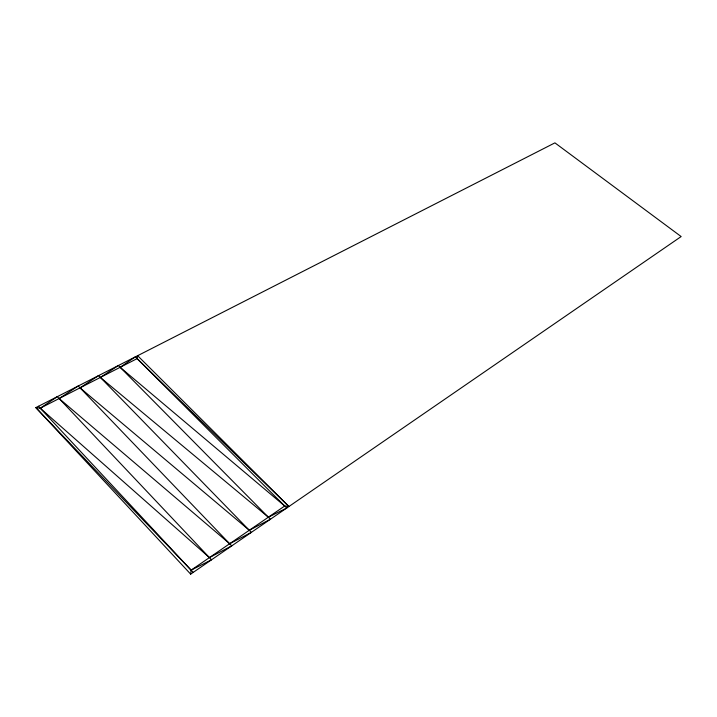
<?xml version="1.0" encoding="UTF-8"?>
<svg xmlns="http://www.w3.org/2000/svg" width="717" height="717" viewBox="0 0 717 717"><rect width="100%" height="100%" fill="white"/><g stroke="black" fill="none" stroke-linecap="round" stroke-linejoin="round"><path stroke-width="1.08" d="M190.668 574.138L191.116 570.158L284.694 506.005L288.915 506.516L137.637 355.695L137.117 358.625L40.26 408.206L35.85 407.615L190.668 574.138L681.15 236.556L554.922 142.862L35.85 407.615L191.116 570.158L211.506 559.798L57.351 396.644L40.26 408.206L209.436 557.602L231.725 545.879L78.252 385.979L59.135 398.535L229.664 543.728L251.353 532.372L98.588 375.609L80.035 387.843L249.301 530.266L270.408 519.26L118.377 365.518L100.362 377.438L268.364 517.199L286.728 508.03L135.352 356.86L120.142 367.31L284.694 506.005M137.117 358.625L288.915 506.516M38.458 406.279L193.205 572.399"/></g></svg>
